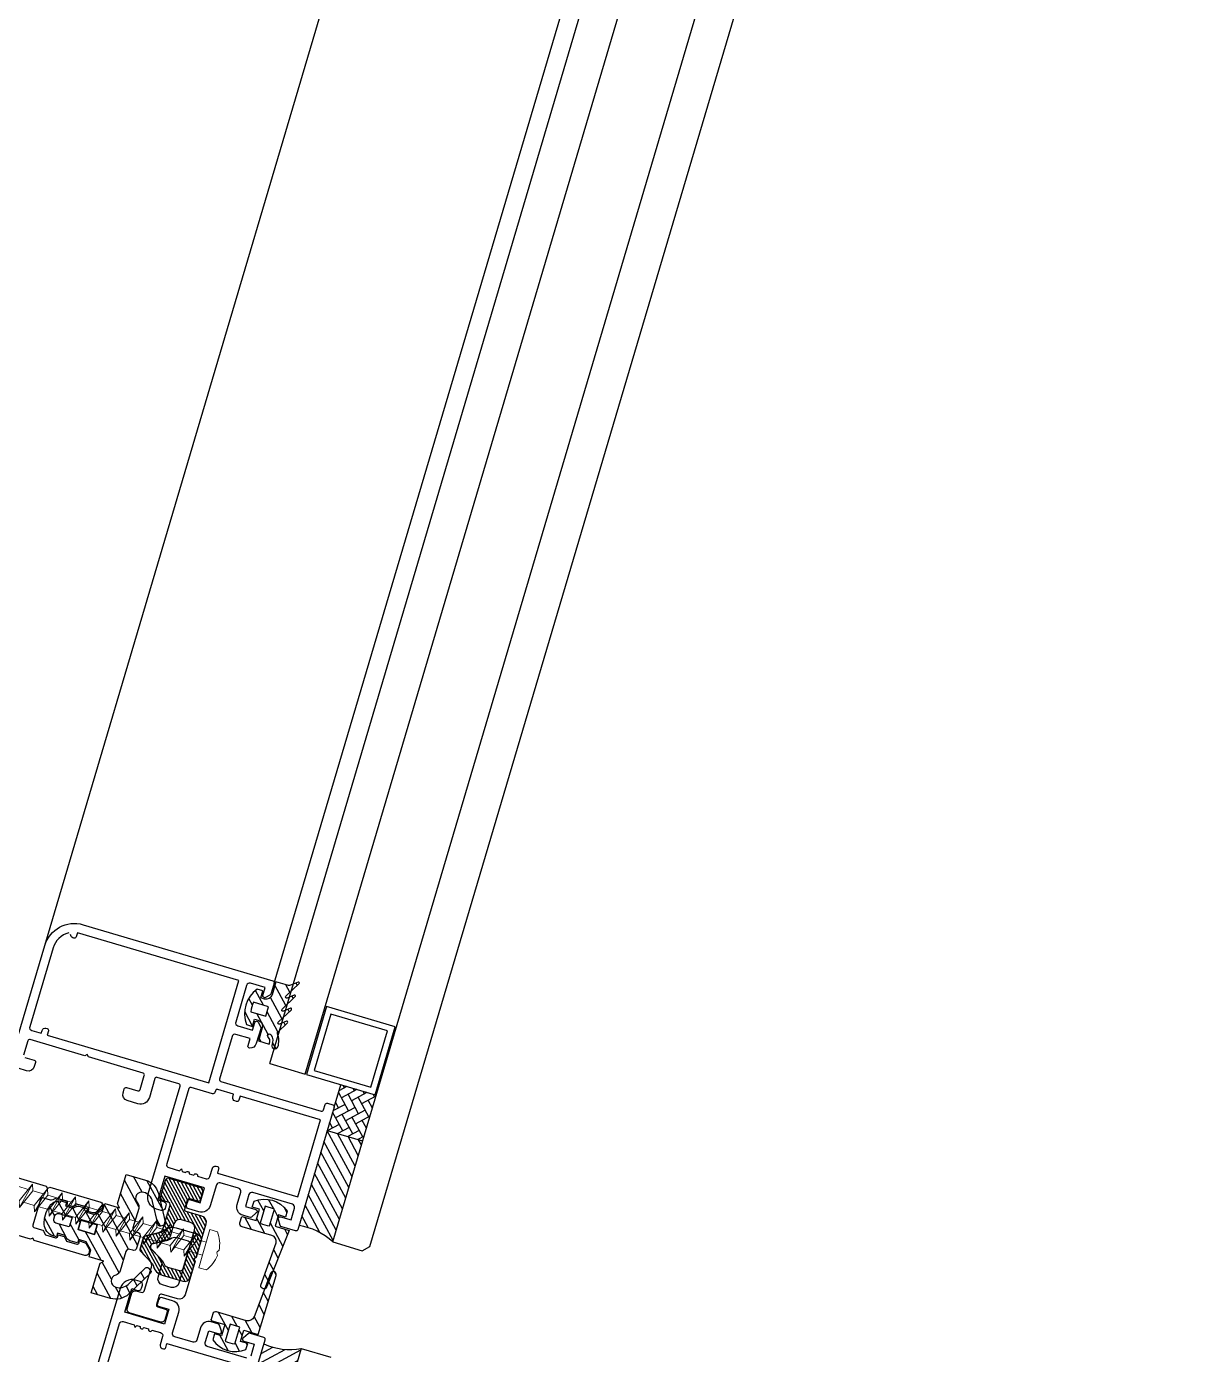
# Model space of a CAD drawing. Header units: millimetres. Extents: x 62878 to 70819, y -67946 to -61850.
# Drawn here: x 67836.47 to 67855.31, y -66081.67 to -66060.15 of the extents above; entities that cross this region are included whole.
import ezdxf

# ---------------------------------------------------------------- set-up
doc = ezdxf.new("R2010")
doc.units = ezdxf.units.MM
doc.layers.add('DOGRAMA', color=171, linetype='Continuous', lineweight=0)
pattern_1 = [(118.5057849383402, (67796.42856037867, -66182.14120469373), (-0.1395045678384407, -0.07576303882639554), [])]

# ---------------------------------------------------------------- blocks, each defined once
blk = doc.blocks.new('a2we')
at = {"lineweight": 5, "ltscale": 0.5}
for p, q in [((-197.5747968978259, -417.6063757508618), (-196.5747276986959, -417.2423803302317)), ((-196.0144480926461, -415.2868589025547), (-196.5925912144022, -417.2488821181558)), ((-196.5747276986959, -417.2423803302317), (-194.1582851917165, -418.2620245979042)), ((-196.0144480926461, -415.2868589025547), (-195.4639709594615, -417.7110762494052)), ((-194.1582851917165, -418.2620245979042), (-197.5747968978259, -417.6063757508618)), ((-195.1583543907882, -418.6260200186506), (-197.5747968978259, -417.6063757508618)), ((-197.1143788935161, -419.7428166739272), (-197.1143788935161, -418.4283854465556)), ((-196.8896500078097, -417.895480952812), (-197.0961171580722, -418.3448917148726)), ((-194.1582851917165, -418.2620245979042), (-195.1583543907882, -418.6260200186506)), ((-195.1583543907882, -418.6260200186506), (-194.9264251741961, -419.2953524503964)), ((-194.9154016761394, -420.634479622855), (-194.9154016761394, -419.3608343693425)), ((-198.1144480926461, -420.1068120946153), (-197.1143788935161, -419.7428166739268)), ((-194.9154016761721, -421.4039929561312), (-198.1144480926461, -420.1068120946153)), ((-193.9153324771005, -421.0399975355008), (-198.1144480926461, -420.1068120946153)), ((-197.1143788935161, -419.7428166739268), (-193.9153324771005, -421.0399975355008)), ((-197.1143788935161, -419.7428166739268), (-193.9153324771005, -421.0399975355008)), ((-197.1143788935161, -422.2969096404012), (-197.1143788935162, -420.512330007273)), ((-193.9153324771005, -421.0399975355008), (-194.9154016761721, -421.4039929561312)), ((-194.9154016761721, -423.1885725893157), (-194.9154016761721, -421.4039929561312)), ((-198.1144480926461, -422.6609050610894), (-197.1143788935161, -422.2969096404012)), ((-194.9154016761721, -423.9580859226053), (-198.1144480926461, -422.6609050610894)), ((-193.9153324771005, -423.594090501975), (-198.1144480926461, -422.6609050610894)), ((-197.1143788935161, -422.2969096404012), (-193.9153324771005, -423.594090501975)), ((-197.1143788935161, -422.2969096404012), (-193.9153324771005, -423.594090501975)), ((-197.1143788935161, -424.8510026068752), (-197.1143788935162, -423.0664229737469)), ((-193.9153324771005, -423.594090501975), (-194.9154016761721, -423.9580859226053)), ((-198.1144480926461, -425.2149980275636), (-197.1143788935161, -424.8510026068752)), ((-194.9154016761721, -426.5121788890793), (-198.1144480926461, -425.2149980275636)), ((-193.9153324771005, -426.1481834684492), (-198.1144480926461, -425.2149980275636)), ((-197.1143788935161, -424.8510026068752), (-193.9153324771005, -426.1481834684492)), ((-197.1143788935161, -424.8510026068752), (-193.9153324771005, -426.1481834684492)), ((-197.1143788935161, -427.3050955733496), (-197.1143788935162, -425.6205159402211)), ((-194.9154016761721, -425.7426655557898), (-194.9154016761721, -423.9580859226053)), ((-198.1144480926461, -427.669090994038), (-197.1143788935161, -427.3050955733496)), ((-194.9154016761721, -428.9662718555534), (-198.1144480926461, -427.669090994038)), ((-193.9153324771005, -428.6022764349236), (-198.1144480926461, -427.669090994038)), ((-197.1143788935161, -427.3050955733496), (-193.9153324771005, -428.6022764349236)), ((-197.1143788935161, -427.3050955733496), (-193.9153324771005, -428.6022764349236)), ((-197.1143788935161, -429.5591885398237), (-197.1143788935161, -428.0237477951896)), ((-193.9153324771005, -426.1481834684492), (-194.9154016761721, -426.5121788890793)), ((-194.9154016761721, -428.1967585222638), (-194.9154016761721, -426.5121788890793)), ((-198.1144480926461, -429.9231839605702), (-197.1143788935161, -429.5591885398237)), ((-194.9154016761721, -431.2203648220857), (-198.1144480926461, -429.9231839605702)), ((-193.9153324771005, -430.8563694013976), (-198.1144480926461, -429.9231839605702)), ((-197.1143788935161, -429.5591885398237), (-193.9153324771005, -430.8563694013976)), ((-197.1143788935161, -429.5591885398237), (-193.9153324771005, -430.8563694013976)), ((-197.1143788935161, -431.8132815063559), (-197.1143788935161, -430.2778407616635)), ((-193.9153324771005, -428.6022764349236), (-194.9154016761721, -428.9662718555534)), ((-194.9154016761721, -430.450851488738), (-194.9154016761721, -428.9662718555534)), ((-198.1144480926461, -432.177276926986), (-197.1143788935161, -431.8132815063559)), ((-194.9154016761721, -433.4744577885599), (-198.1144480926461, -432.177276926986)), ((-193.9153324771005, -433.1104623678716), (-198.1144480926461, -432.177276926986)), ((-197.1143788935161, -431.8132815063559), (-193.9153324771005, -433.1104623678716)), ((-197.1143788935161, -431.8132815063559), (-193.9153324771005, -433.1104623678716)), ((-193.9153324771005, -430.8563694013976), (-194.9154016761721, -431.2203648220857)), ((-194.9154016761721, -432.7049444552304), (-194.9154016761721, -431.2203648220857)), ((-198.1144480926461, -434.4313698935184), (-197.1143788935161, -434.0673744728301)), ((-194.9154016761721, -435.7285507550341), (-198.1144480926461, -434.4313698935184)), ((-193.9153324771005, -435.364555334404), (-198.1144480926461, -434.4313698935184)), ((-197.1143788935161, -434.0673744728301), (-197.1143788935161, -432.5319337281958)), ((-197.1143788935161, -434.0673744728301), (-193.9153324771005, -435.364555334404)), ((-197.1143788935161, -434.0673744728301), (-193.9153324771005, -435.364555334404)), ((-193.9153324771005, -433.1104623678716), (-194.9154016761721, -433.4744577885599)), ((-194.9154016761721, -434.9590374217446), (-194.9154016761721, -433.4744577885599)), ((-198.1144480926461, -436.7282294008277), (-197.1143788935161, -436.3642339800811)), ((-194.9154016761721, -438.0254102623434), (-198.1144480926461, -436.7282294008277)), ((-193.9153324771005, -437.6614148416551), (-198.1144480926461, -436.7282294008277)), ((-197.1143788935161, -436.3642339800811), (-197.1143788935161, -434.7860266946118)), ((-197.1143788935161, -436.3642339800811), (-193.9153324771005, -437.6614148416551)), ((-197.1143788935161, -436.3642339800811), (-193.9153324771005, -437.6614148416551)), ((-193.9153324771005, -435.364555334404), (-194.9154016761721, -435.7285507550341)), ((-194.9154016761721, -437.2558969289955), (-194.9154016761721, -435.7285507550341)), ((-198.1144480926461, -439.0250889080787), (-197.1143788935161, -438.6610934873901)), ((-197.1143788935161, -438.6610934873901), (-197.1143788935161, -437.1337473134849)), ((-197.1143788935161, -438.6610934873901), (-193.9153324771005, -439.9582743489061)), ((-197.1143788935161, -438.6610934873901), (-193.9153324771005, -439.9582743489061)), ((-193.9153324771005, -437.6614148416551), (-194.9154016761721, -438.0254102623434)), ((-194.9154016761721, -439.5527564362646), (-194.9154016761721, -438.0254102623434)), ((-194.9154016761721, -440.3222697695944), (-198.1144480926461, -439.0250889080787)), ((-193.9153324771005, -439.9582743489061), (-198.1144480926461, -439.0250889080787)), ((-198.1144480926461, -441.3219484153295), (-197.1143788935161, -440.9579529946993)), ((-197.1143788935161, -440.9579529946993), (-197.1143788935161, -439.430606820736)), ((-197.1143788935161, -440.9579529946993), (-193.9153324771005, -442.2551338562151)), ((-193.9153324771005, -439.9582743489061), (-194.9154016761721, -440.3222697695944)), ((-194.9154016761721, -441.849615943574), (-194.9154016761721, -440.3222697695944)), ((-194.9154016761721, -442.6191292769035), (-198.1144480926461, -441.3219484153295)), ((-193.9153324771005, -442.2551338562151), (-198.1144480926461, -441.3219484153295)), ((-197.1143788935161, -443.2537258831643), (-197.1143788935161, -441.7274663280053)), ((-193.9153324771005, -442.2551338562151), (-194.9154016761721, -442.6191292769035)), ((-194.9154016761721, -444.1453888320787), (-194.9154016761721, -442.6191292769035)), ((-198.1144480926461, -443.6177213039109), (-197.1143788935161, -443.2537258831643)), ((-194.9154016761721, -444.9149021654266), (-198.1144480926461, -443.6177213039109)), ((-193.9153324771005, -444.5509067447383), (-198.1144480926461, -443.6177213039109)), ((-197.1143788935161, -443.2537258831643), (-193.9153324771005, -444.5509067447383)), ((-197.1143788935161, -445.5538642814245), (-197.1143788935161, -444.0232392165685)), ((-193.9153324771005, -444.5509067447383), (-194.9154016761721, -444.9149021654266)), ((-194.9154016761721, -446.4455272302989), (-194.9154016761721, -444.9149021654266)), ((-198.1144480926461, -445.9178597020545), (-197.1143788935161, -445.5538642814245)), ((-193.9153324771005, -446.8510451429402), (-198.1144480926461, -445.9178597020545)), ((-194.9154016761721, -447.2150405636282), (-198.1144480926461, -445.9178597020545)), ((-197.1143788935161, -445.5538642814245), (-193.9153324771005, -446.8510451429402)), ((-197.1143788935161, -445.5538642814245), (-193.9153324771005, -446.8510451429402)), ((-197.1143788935161, -447.8540026795677), (-197.1143788935161, -446.3233776147298)), ((-193.9153324771005, -446.8510451429402), (-194.9154016761721, -447.2150405636282)), ((-194.9154016761721, -448.7456656284821), (-194.9154016761721, -447.2150405636282)), ((-197.1143788935161, -447.8540026795677), (-198.1144480926461, -448.2179981003141)), ((-194.9154016761721, -449.5151789618299), (-198.1144480926461, -448.2179981003141)), ((-198.1144480926461, -448.2179981003141), (-193.9153324771005, -449.1511835411412)), ((-193.9153324771005, -449.1511835411412), (-197.1143788935161, -447.8540026795677)), ((-197.1143788935161, -450.1541410778275), (-197.1143788935161, -448.6235160129718)), ((-193.9153324770423, -449.1511835411412), (-194.9154016761721, -449.5151789618299)), ((-194.9154016761723, -451.0458040266858), (-194.9154016761721, -449.5151789618299)), ((-198.1144480926461, -450.5181364984577), (-197.1143788935161, -450.1541410778275)), ((-194.9154016761721, -451.8153173600317), (-198.1144480926461, -450.5181364984577)), ((-193.9153324770423, -451.4513219393434), (-198.1144480926461, -450.5181364984577)), ((-197.1143788935161, -450.1541410778275), (-193.9153324770423, -451.4513219393434)), ((-197.1143788935161, -453.2868589025547), (-197.1143788935162, -450.9236544111328)), ((-193.9153324770423, -451.4513219393434), (-194.9154016761721, -451.8153173600317)), ((-192.7980524524961, -453.2868589025547), (-199.230843732796, -453.2868589025547)), ((-199.230843732796, -454.5827171301502), (-199.230843732796, -453.2868589025547)), ((-194.9154016761721, -453.2868589025547), (-194.9154016761721, -451.8153173600317)), ((-192.7980524524961, -454.5827171301502), (-192.7980524524961, -453.2868589025547))]:
    blk.add_line(p, q, dxfattribs=at)
blk.add_lwpolyline([(-196.4690204826777, -455.6637351848848), (-196.1125089353335, -455.3998333582319), (-195.9163872499585, -455.3998333582319), (-195.5598757026143, -455.6637351848848)], dxfattribs=at)
for centre, radius, start, end in [((-196.9143788935627, -418.4283854465556), 0.2, 155.3251238657465, 180), ((-195.115401676151, -419.3608343693425), 0.2, 0, 19.11162363728389), ((-195.6603624057317, -449.5292358589606), 6.187568978619671, 234.757305859688, 262.4904896380407), ((-196.3685337795604, -449.5292358589606), 6.187568978619673, 277.5095103619591, 305.2426941403116)]:
    blk.add_arc(centre, radius, start, end, dxfattribs=at)

msp = doc.modelspace()

# ---------------------------------------------------------------- hatches: boundary and pattern name
at = {"layer": 'DOGRAMA', "lineweight": -2}
h = msp.add_hatch(dxfattribs=at)
h.set_pattern_fill('ANSI31', color=256, scale=0.05, angle=73.50578493834035, style=0)
h.set_pattern_definition(pattern_1)
edge = h.paths.add_edge_path(flags=16)
edge.add_arc((67840.5074966417, -66076.14750676794), 0.3999999999506094, 151.9688259094835, 175.042743975249)
edge.add_line((67840.10899286532, -66076.11294175423), (67840.35054438209, -66076.18446604557))
edge.add_line((67840.35054438209, -66076.18446604557), (67840.39597134767, -66076.03105030063))
edge.add_line((67840.39597134767, -66076.03105030063), (67840.15441983088, -66075.95952600929))
edge = h.paths.add_edge_path()
edge.add_arc((67840.50749664173, -66076.14750676797), 0.499999999991897, 126.6358872934571, 200.3756825854292)
edge.add_line((67840.0387817189, -66076.32159387582), (67840.13466655949, -66076.3499857293))
edge.add_line((67840.13466655949, -66076.3499857293), (67840.16873678367, -66076.23492392058))
edge.add_line((67840.16873678367, -66076.23492392058), (67840.22626768803, -66076.25195903268))
edge.add_arc((67840.19787583456, -66076.3478438733), 0.1000000000163452, -16.494215049651075, 73.50578495034893, ccw=False)
edge.add_line((67840.29376067518, -66076.37623572677), (67840.2312985975, -66076.58718237608))
edge.add_line((67840.2312985975, -66076.58718237608), (67840.40389131056, -66076.63828771234))
edge.add_line((67840.40389131056, -66076.63828771234), (67840.41510024239, -66076.60043295793))
edge.add_arc((67840.35277509598, -66076.58197825315), 0.0650000000310321, 343.5057849302579, 411.9151204442625)
edge.add_arc((67840.41303268974, -66076.50508711408), 0.03268943069033971, 38.07550583661907, 231.9151204747445, ccw=False)
edge.add_arc((67840.26520601528, -66076.58281130245), 0.1992591642740635, -20.843900675497423, 29.42200648298791, ccw=False)
edge.add_arc((67840.49975224795, -66076.6666433179), 0.05002797729283183, 165.0203900278614, 342.5336263308783)
edge.add_arc((67840.23898361169, -66076.58477793651), 0.3233450412067578, 342.5651376880047, 381.8914478430506)
edge.add_arc((67840.55757070014, -66076.45676198289), 0.01999999997868484, 133.5057849134937, 201.8914478035593, ccw=False)
edge.add_line((67840.54380214395, -66076.44225588556), (67840.70339701592, -66076.29077537952))
edge.add_arc((67840.69307059878, -66076.2798958065), 0.01500000000690547, 313.5057848661739, 473.5057849085336)
edge.add_line((67840.6870879739, -66076.26614050935), (67840.57418117498, -66076.31524733837))
edge.add_arc((67840.5662043418, -66076.29690694218), 0.01999999999477411, 133.505784915031, 293.50578493956186, ccw=False)
edge.add_line((67840.55243578559, -66076.28240084484), (67840.76585909358, -66076.0798287302))
edge.add_arc((67840.75553267643, -66076.0689491572), 0.0149999999963509, 313.5057849044397, 473.5057849085336)
edge.add_line((67840.74955005155, -66076.05519386005), (67840.63664325263, -66076.10430068904))
edge.add_arc((67840.62866641946, -66076.08596029285), 0.0199999999889702, 133.5057849134937, 293.50578490133296, ccw=False)
edge.add_line((67840.61489786327, -66076.07145419552), (67840.82832117126, -66075.8688820809))
edge.add_arc((67840.81799475408, -66075.85800250788), 0.01500000002694136, 313.505784946805, 473.5057849883079)
edge.add_line((67840.81201212917, -66075.84424721073), (67840.69910533034, -66075.89335403973))
edge.add_arc((67840.69112849714, -66075.87501364354), 0.02000000000057802, 133.5057850026662, 293.50578497779065, ccw=False)
edge.add_line((67840.67735994092, -66075.86050754623), (67840.89078324893, -66075.65793543158))
edge.add_arc((67840.88045683176, -66075.64705585859), 0.01500000000583221, 313.5057850233364, 473.5057850104772)
edge.add_line((67840.87447420685, -66075.63330056144), (67840.76912905718, -66075.67911858395))
edge.add_arc((67840.72924489126, -66075.58741660295), 0.1000000000522003, 253.5057849390942, 293.5057849382264, ccw=False)
edge.add_line((67840.70085303776, -66075.6833014436), (67840.51521713231, -66075.62833397012))
edge.add_line((67840.51521713231, -66075.62833397012), (67840.45275505466, -66075.83928061943))
edge.add_arc((67840.35687021405, -66075.81088876592), 0.1000000000287398, 253.50578493435978, 343.50578492636527, ccw=False)
edge.add_line((67840.32847836055, -66075.90677360653), (67840.27094745621, -66075.88973849446))
edge.add_line((67840.27094745621, -66075.88973849446), (67840.3050176804, -66075.77467668575))
edge.add_line((67840.3050176804, -66075.77467668575), (67840.20913283981, -66075.74628483226))
h = msp.add_hatch(dxfattribs=at)
h.set_pattern_fill('AR-HBONE', color=256, scale=0.03, angle=73.50578493834035, style=0)
h.set_pattern_definition([(208.5057849383403, (67808.39197243436, -66063.16854927778), (-0.1627219703923171, 0.04818257311146708), [0.36, -0.12]), (118.5057849383402, (67808.2865201626, -66063.22581897643), (-0.1627219703923171, 0.04818257311146708), [0.3599999999999998, -0.1199999999999999])])
h.paths.add_polyline_path([(67841.49423904411, -66077.53474843093), (67841.56521867783, -66077.29503632944), (67842.14052772135, -66077.46538745034), (67841.9209230284, -66078.20703543702), (67841.34561398486, -66078.03668431615)])
h = msp.add_hatch(dxfattribs=at)
h.set_pattern_fill('ANSI31', color=256, scale=0.03999999999999999, angle=73.50578493834035, style=0)
h.set_pattern_definition([(118.5057849383402, (67790.66501412123, -66201.60582733425), (-0.1116036542707525, -0.06061043106111644), [])])
h.paths.add_polyline_path([(67841.2934725474, -66078.30963491536, -0.4142135623420975), (67841.25929645653, -66078.32819548684), (67840.88949256492, -66079.57709553555, -0.1532309010706403), (67841.43640975497, -66079.84333149705), (67841.84241325973, -66078.47217827658)])
h.paths.add_polyline_path([(67841.34561398486, -66078.03668431615), (67841.27491197595, -66078.27545882453, -0.4142135623575963), (67841.2934725474, -66078.30963491536), (67841.84241325973, -66078.47217827658), (67841.9209230284, -66078.20703543702)])
h = msp.add_hatch(dxfattribs=at)
h.set_pattern_fill('ANSI31', color=256, scale=0.05, angle=73.50578493834035, style=0)
h.set_pattern_definition(pattern_1)
edge = h.paths.add_edge_path(flags=16)
edge.add_arc((67836.96302101547, -66079.48865814661), 0.04999999998439798, 163.5057849089019, 253.505784924891, ccw=False)
edge.add_line((67836.9150785952, -66079.47446221985), (67836.93211370725, -66079.41693131549))
edge.add_arc((67836.98005612755, -66079.43112724223), 0.04999999999835106, 73.50578491363638, 163.5057849296254, ccw=False)
edge.add_line((67836.99425205431, -66079.38318482194), (67837.20999294563, -66079.44706649228))
edge.add_line((67837.20999294563, -66079.44706649228), (67837.16456598003, -66079.60048223723))
edge.add_line((67837.16456598003, -66079.60048223723), (67836.94882508872, -66079.53660056689))
h.paths.add_polyline_path([(67837.30839324094, -66079.64307001747), (67837.35382020652, -66079.48965427249), (67837.61750351814, -66079.5677318696), (67837.57207655255, -66079.72114761455)], flags=16)
edge = h.paths.add_edge_path()
edge.add_arc((67837.0102232067, -66079.37748476157), 0.2000000000460878, 73.50578494753529, 144.0720038264906, ccw=False)
edge.add_line((67837.06700691365, -66079.18571508033), (67837.12099433501, -66079.20170095413))
edge.add_line((67837.12099433501, -66079.20170095413), (67837.1039592229, -66079.2592318585))
edge.add_line((67837.1039592229, -66079.2592318585), (67837.22696439194, -66079.29565414082))
edge.add_line((67837.22696439194, -66079.29565414082), (67837.26513060744, -66079.27492658682))
edge.add_arc((67837.31285535631, -66079.36280347993), 0.09999999999269192, 73.5057849456145, 118.5057849453708, ccw=False)
edge.add_line((67837.34124720978, -66079.26691863935), (67837.46617976119, -66079.30391162666))
edge.add_line((67837.46617976119, -66079.30391162666), (67837.44914464903, -66079.36144253104))
edge.add_line((67837.44914464903, -66079.36144253104), (67837.57214981805, -66079.39786481338))
edge.add_line((67837.57214981805, -66079.39786481338), (67837.71098643253, -66079.32246453097))
edge.add_line((67837.71098643253, -66079.32246453097), (67837.74173034416, -66079.2186363301))
edge.add_line((67837.74173034416, -66079.2186363301), (67837.98144244566, -66079.28961596382))
edge.add_line((67837.98144244566, -66079.28961596382), (67837.94769595205, -66079.22747761676))
edge.add_line((67837.94769595205, -66079.22747761676), (67838.08965521955, -66078.74805341382))
edge.add_line((67838.08965521955, -66078.74805341382), (67838.40299955703, -66078.84083582305))
edge.add_arc((67838.3178239966, -66079.12849034482), 0.2999999999875332, 13.505784941191223, 73.50578494107378, ccw=False)
edge.add_line((67838.60952790017, -66079.05842728306), (67838.72426366385, -66079.53612365133))
edge.add_arc((67838.69509327352, -66079.54312995751), 0.02999999997787407, -76.49421502301652, 13.505784970492812, ccw=False)
edge.add_line((67838.7020995797, -66079.57230034783), (67838.64375879898, -66079.58631296018))
edge.add_arc((67838.63675249276, -66079.5571425698), 0.03000000002711958, 193.5057850050679, 283.50578500506793, ccw=False)
edge.add_line((67838.60758210238, -66079.56414887602), (67838.51711689527, -66079.18750170413))
edge.add_arc((67838.3226476262, -66079.23421041196), 0.1999999999888801, 13.50578493681319, 75.42538227865322)
edge.add_arc((67838.34007415129, -66079.13507869735), 0.09999999999387703, 70.79093735180288, 223.5057849497776)
edge.add_arc((67838.19501317794, -66079.27276425944), 0.1000000000055476, -16.49421507600192, 43.50578492651073, ccw=False)
edge.add_line((67838.29089801855, -66079.30115611295), (67838.1981148838, -66079.61450290034))
edge.add_arc((67838.2460573041, -66079.62869882704), 0.04999999999990947, 163.505784982327, 253.5057849870614)
edge.add_line((67838.2318613774, -66079.67664124737), (67838.2797895442, -66079.69083295357))
edge.add_arc((67838.26559361747, -66079.73877537386), 0.04999999999421951, -16.49421508636368, 73.5057849456145, ccw=False)
edge.add_line((67838.31353603776, -66079.75297130062), (67838.25675233081, -66079.94474098181))
edge.add_arc((67838.2088099105, -66079.93054505506), 0.05000000001230415, 253.50578493435978, 343.50578493435984, ccw=False)
edge.add_line((67838.19461398375, -66079.97848747537), (67838.14668581696, -66079.96429576914))
edge.add_arc((67838.13248989024, -66080.01223818943), 0.04999999999008795, 73.50578496160352, 163.5057849456145)
edge.add_line((67838.08454746995, -66079.9980422627), (67837.99176433525, -66080.31138905011))
edge.add_arc((67837.8958794947, -66080.2829971966), 0.09999999997292752, 283.5057849175191, 343.5057849168965, ccw=False)
edge.add_arc((67837.9425882025, -66080.47746646566), 0.100000000003214, 103.5057849398931, 256.2206325363982)
edge.add_arc((67837.98194538441, -66080.38482849911), 0.1999999999731735, 251.5861875936851, 313.5057849351206)
edge.add_line((67838.11963094649, -66080.52988947245), (67838.40058436204, -66080.26322071896))
edge.add_arc((67838.42123719637, -66080.28497986497), 0.03000000001273768, 43.50578494475519, 133.5057849447552, ccw=False)
edge.add_line((67838.44299634238, -66080.26432703064), (67838.48430201097, -66080.30784532268))
edge.add_arc((67838.462542865, -66080.32849815699), 0.02999999997105602, -46.494215037136826, 43.50578498199599, ccw=False)
edge.add_line((67838.48319569931, -66080.35025730297), (67838.12686639091, -66080.68846957317))
edge.add_arc((67837.92033804781, -66080.47087811319), 0.2999999999327428, 253.5057849352527, 313.505784937888, ccw=False)
edge.add_line((67837.83516248736, -66080.7585326349), (67837.52181814983, -66080.66575022566))
edge.add_line((67837.52181814983, -66080.66575022566), (67837.66377741724, -66080.18632602271))
edge.add_line((67837.66377741724, -66080.18632602271), (67837.72591576425, -66080.15257952915))
edge.add_line((67837.72591576425, -66080.15257952915), (67837.48620366279, -66080.08159989543))
edge.add_line((67837.48620366279, -66080.08159989543), (67837.51694757438, -66079.97777169455))
edge.add_line((67837.51694757438, -66079.97777169455), (67837.441547292, -66079.83893508009))
edge.add_line((67837.441547292, -66079.83893508009), (67837.31854212304, -66079.80251279773))
edge.add_line((67837.31854212304, -66079.80251279773), (67837.30150701095, -66079.86004370211))
edge.add_line((67837.30150701095, -66079.86004370211), (67837.17657445959, -66079.8230507148))
edge.add_arc((67837.2049663131, -66079.7271658742), 0.1000000000147868, 208.5057849187797, 253.5057849239981, ccw=False)
edge.add_line((67837.11708941995, -66079.77489062304), (67837.0963618659, -66079.73672440757))
edge.add_line((67837.0963618659, -66079.73672440757), (67836.9733566969, -66079.70030212522))
edge.add_line((67836.9733566969, -66079.70030212522), (67836.95632158485, -66079.75783302958))
edge.add_line((67836.95632158485, -66079.75783302958), (67836.90233416343, -66079.7418471558))
edge.add_arc((67836.95911787041, -66079.5500774746), 0.2000000000171789, 182.9395660523542, 253.50578493598988, ccw=False)
edge.add_arc((67837.2292619415, -66079.53620553087), 0.4704999999429882, 144.0720038232463, 182.9395660571861, ccw=False)
at = {"layer": 'DOGRAMA', "lineweight": -2, "ltscale": 5}
h = msp.add_hatch(dxfattribs=at)
h.set_pattern_fill('ANSI31', color=256, scale=0.015, angle=73.50578493834035, style=0)
h.set_pattern_definition([(118.5057849383402, (67796.42856037867, -66182.14120469373), (-0.0418513703515322, -0.02272891164791872), [])])
edge = h.paths.add_edge_path(flags=16)
edge.add_line((67838.48909049382, -66079.89509335572), (67838.48134601006, -66079.92124799151))
edge.add_arc((67838.51011146227, -66079.92976554751), 0.03000000001679811, 163.5057850498271, 223.5057850434942)
edge.add_line((67838.48835231629, -66079.95041838188), (67838.66759025323, -66080.1392575688))
edge.add_arc((67838.59505976652, -66080.20810034969), 0.09999999991592275, 15.646826750662512, 43.50578486029758, ccw=False)
edge.add_arc((67838.78764825885, -66080.15415896852), 0.1000000000242866, 195.6468268380115, 253.5057849503489)
edge.add_line((67838.75925640538, -66080.25004380914), (67838.95121042887, -66080.30688210056))
edge.add_arc((67838.96540635567, -66080.25893968022), 0.05000000005260499, 253.5057848958615, 343.5057849071162)
edge.add_line((67839.01334877599, -66080.273135607), (67839.1978958236, -66079.64988414313))
edge.add_arc((67839.10201098301, -66079.62149228966), 0.09999999998843902, 343.5057849456144, 433.5057849456145)
edge.add_line((67839.13040283648, -66079.52560744908), (67838.98639123325, -66079.48296508439))
edge.add_arc((67838.95799937975, -66079.57884992498), 0.09999999999670213, 73.50578492962542, 163.5057849352527)
edge.add_line((67838.86211453918, -66079.55045807149), (67838.80212375414, -66079.75305868244))
edge.add_arc((67838.70623891355, -66079.72466682894), 0.09999999999670213, 283.505784931786, 343.5057849296254, ccw=False)
edge.add_line((67838.72959326746, -66079.82190146348), (67838.5108496398, -66079.87444052142))
edge.add_arc((67838.51785594597, -66079.90361091176), 0.02999999997447556, 103.5057849434693, 163.5057849383191)
edge = h.paths.add_edge_path()
edge.add_line((67839.03749656954, -66079.3103723713), (67839.08150394243, -66079.1617508684))
edge.add_arc((67839.11026939462, -66079.17026842444), 0.03000000000128663, 73.50578496199108, 163.5057849541004, ccw=False)
edge.add_line((67839.11878695065, -66079.14150297224), (67839.25302572749, -66079.18125156713))
edge.add_arc((67839.26154328354, -66079.15248611497), 0.0299999999914651, 253.5057849195613, 343.5057849462098)
edge.add_line((67839.29030873571, -66079.161003671), (67839.3300573306, -66079.02676489417))
edge.add_arc((67839.2821149103, -66079.01256896743), 0.05000000000817259, 343.5057849503489, 433.5057849503489)
edge.add_line((67839.29631083703, -66078.96462654712), (67838.78332693988, -66078.81273013099))
edge.add_arc((67838.76913101313, -66078.86067255131), 0.05000000002625723, 73.50578493909426, 163.5057849503489)
edge.add_line((67838.72118859283, -66078.84647662457), (67838.64453058841, -66079.10536569417))
edge.add_arc((67838.69247300869, -66079.11956162092), 0.04999999998439798, 163.505784924891, 253.5057849408801)
edge.add_line((67838.67827708196, -66079.1675040412), (67838.75977919647, -66079.19163711664))
edge.add_arc((67838.74558326972, -66079.23957953694), 0.04999999999835106, -16.494215070374594, 73.5057849296254, ccw=False)
edge.add_line((67838.79352569001, -66079.25377546369), (67838.68288455959, -66079.62743219438))
edge.add_arc((67838.58699971899, -66079.59904034097), 0.09999999998586587, 283.505784978163, 343.50578497995974, ccw=False)
edge.add_line((67838.61035407297, -66079.69627497546), (67838.39161044534, -66079.74881403339))
edge.add_arc((67838.3986167515, -66079.77798442377), 0.03000000001352556, 103.5057848969737, 163.5057849086943)
edge.add_line((67838.3698512993, -66079.7694668677), (67838.31293068285, -66079.9616989191))
edge.add_arc((67838.34169613502, -66079.97021647521), 0.03000000000799134, 163.5057848129676, 223.5057848067256)
edge.add_line((67838.31993698896, -66079.99086930948), (67838.50574954877, -66080.18663530241))
edge.add_arc((67838.43321906209, -66080.25547808346), 0.100000000005011, 13.017113230224027, 43.50578493829789, ccw=False)
edge.add_arc((67838.72550991186, -66080.1879054621), 0.2000000000276653, 193.0171132202227, 253.5057849319926)
edge.add_line((67838.66872620487, -66080.3796751433), (67839.00450748927, -66080.47910121495))
edge.add_arc((67839.03289934275, -66080.38321637432), 0.1000000000344298, 253.5057849447215, 343.5057849447215)
edge.add_line((67839.12878418338, -66080.4116082278), (67839.20544218775, -66080.1527191582))
edge.add_line((67839.20544218775, -66080.1527191582), (67839.18519429164, -66080.11543615))
edge.add_line((67839.18519429164, -66080.11543615), (67839.22247729985, -66080.09518825385))
edge.add_line((67839.22247729985, -66080.09518825385), (67839.38431086473, -66079.54864466247))
edge.add_arc((67839.28842602413, -66079.52025280899), 0.1000000000065236, 343.5057849399872, 433.5057849399872)
edge.add_line((67839.31681787761, -66079.42436796839), (67839.05774446571, -66079.34765537955))
edge.add_arc((67839.06626202175, -66079.31888992734), 0.03000000002919279, 163.5057849698819, 253.5057849698818, ccw=False)
at = {"layer": 'DOGRAMA', "lineweight": -2}
h = msp.add_hatch(dxfattribs=at)
h.set_pattern_fill('ANSI31', color=256, scale=0.05, angle=73.50578493834035, style=0)
h.set_pattern_definition(pattern_1)
edge = h.paths.add_edge_path(flags=16)
edge.add_arc((67840.52446988622, -66078.92550515432), 0.6682513991985913, 246.6301057173571, 260.3814641477693)
edge.add_line((67840.41281328409, -66079.58436229796), (67840.49378517558, -66079.31090438824))
edge.add_line((67840.49378517558, -66079.31090438824), (67840.34036943063, -66079.26547742267))
edge.add_line((67840.34036943063, -66079.26547742267), (67840.25939753915, -66079.53893533237))
edge = h.paths.add_edge_path()
edge.add_line((67839.93246228434, -66079.53358643153), (67839.96369332318, -66079.42811310689))
edge.add_line((67839.96369332318, -66079.42811310689), (67840.19381694058, -66079.49625355522))
edge.add_line((67840.19381694058, -66079.49625355522), (67840.24776146223, -66079.31407235812))
edge.add_line((67840.24776146223, -66079.31407235812), (67840.13269965354, -66079.28000213394))
edge.add_line((67840.13269965354, -66079.28000213394), (67840.16109150698, -66079.18411729332))
edge.add_arc((67840.33246892173, -66079.5915406379), 0.4420000000003616, 34.19813682309302, 112.81343305539531, ccw=False)
edge.add_line((67840.6980466143, -66079.34311167283), (67840.66965476086, -66079.43899651342))
edge.add_line((67840.66965476086, -66079.43899651342), (67840.55459295213, -66079.40492628927))
edge.add_line((67840.55459295213, -66079.40492628927), (67840.50064843055, -66079.5871074864))
edge.add_line((67840.50064843055, -66079.5871074864), (67840.73077204784, -66079.65524793474))
edge.add_line((67840.73077204784, -66079.65524793474), (67840.36764991621, -66080.56668043384))
edge.add_arc((67840.31970749592, -66080.55248450709), 0.04999999999835106, 170.2156217466597, 343.5057849296254, ccw=False)
edge.add_line((67840.27043478243, -66080.54398746607), (67840.5205128307, -66079.85764539066))
edge.add_arc((67840.42304430935, -66079.83528723009), 0.09999999998493384, 347.0805145085741, 433.50578493762)
edge.add_line((67840.45143616284, -66079.7394023895), (67839.96620877791, -66079.59572477858))
edge.add_arc((67839.98040470465, -66079.54778235828), 0.05000000000817259, 163.5057849343598, 253.5057849503489, ccw=False)
h = msp.add_hatch(dxfattribs=at)
h.set_pattern_fill('ANSI31', color=256, scale=0.05, angle=73.50578493834035, style=0)
h.set_pattern_definition(pattern_1)
edge = h.paths.add_edge_path(flags=16)
edge.add_arc((67839.95865196134, -66080.83638291925), 0.6682513991946327, 246.630105721288, 260.3814641514597)
edge.add_line((67839.84699535924, -66081.4952400629), (67839.92796725073, -66081.22178215321))
edge.add_line((67839.92796725073, -66081.22178215321), (67839.77455150578, -66081.17635518762))
edge.add_line((67839.77455150578, -66081.17635518762), (67839.69357961431, -66081.44981309732))
edge = h.paths.add_edge_path()
edge.add_line((67839.49043349866, -66081.00879338401), (67839.45920245984, -66081.11426670865))
edge.add_line((67839.45920245984, -66081.11426670865), (67839.68932607726, -66081.18240715702))
edge.add_line((67839.68932607726, -66081.18240715702), (67839.63538155558, -66081.36458835415))
edge.add_line((67839.63538155558, -66081.36458835415), (67839.52031974692, -66081.33051812997))
edge.add_line((67839.52031974692, -66081.33051812997), (67839.4919278934, -66081.42640297055))
edge.add_arc((67839.85750558598, -66081.17797400545), 0.4420000000231903, 214.1981368251531, 292.8134330564026)
edge.add_line((67840.02888300075, -66081.58539735005), (67840.05727485422, -66081.48951250945))
edge.add_line((67840.05727485422, -66081.48951250945), (67839.94221304546, -66081.4554422853))
edge.add_line((67839.94221304546, -66081.4554422853), (67839.99615756713, -66081.27326108818))
edge.add_line((67839.99615756713, -66081.27326108818), (67840.22628118456, -66081.34140153653))
edge.add_line((67840.22628118456, -66081.34140153653), (67840.51867956325, -66080.38564063089))
edge.add_arc((67840.47073714294, -66080.37144470416), 0.05000000000817259, 343.5057849503489, 516.7959481388224)
edge.add_line((67840.42478176902, -66080.35174435873), (67840.16011912253, -66081.05715472455))
edge.add_arc((67840.06619108416, -66081.02283966079), 0.09999999997081638, 253.5057849432472, 339.9310553685166, ccw=False)
edge.add_line((67840.03779923069, -66081.11872450136), (67839.5525718457, -66080.97504689042))
edge.add_arc((67839.53837591897, -66081.02298931075), 0.05000000002212567, 73.50578495508331, 163.5057849503489)
h = msp.add_hatch(dxfattribs=at)
h.set_pattern_fill('ANSI31', color=256, scale=0.03999999999999999, angle=73.50578493834035, style=0)
h.set_pattern_definition([(208.5057849383403, (67864.63528401521, -65951.79376271575), (-0.06061043106111653, 0.1116036542707525), [])])
h.paths.add_polyline_path([(67839.970412175, -66082.77786848707, 0.4142135623420975), (67839.95185160352, -66082.74369239616), (67840.32165549518, -66081.49479234744, 0.1532309010706403), (67840.9253563922, -66081.56925862774), (67840.51935288734, -66082.94041184823)])
h.paths.add_polyline_path([(67839.86553407519, -66083.03520356688), (67839.93623608412, -66082.7964290585, 0.4142135623575963), (67839.970412175, -66082.77786848707), (67840.51935288734, -66082.94041184823), (67840.4408431187, -66083.20555468781)])

# ---------------------------------------------------------------- linework, layer by layer
for p, q in [((67836.76798785856, -66075.04022448206), (67849.13216821005, -66033.28396990384)), ((67840.41460059071, -66076.95433408763), (67853.00591577003, -66034.43100078465)), ((67840.48752260813, -66075.6514210516), (67852.71826124823, -66034.3458252242)), ((67840.98990963424, -66077.12468520853), (67853.5812248136, -66034.60135190557)), ((67841.43640975494, -66079.84333149705), (67854.73184290071, -66034.9420541474)), ((67842.04011065197, -66079.91779777738), (67855.30715194432, -66035.11240526829)), ((67840.41460059071, -66076.95433408763), (67840.98990963424, -66077.12468520853)), ((67841.45732963458, -66077.65939872368), (67841.56521867783, -66077.29503632947)), ((67841.34561398486, -66078.03668431612), (67841.9209230284, -66078.20703543702)), ((67841.34561398486, -66078.03668431612), (67841.9209230284, -66078.20703543702)), ((67841.43640975497, -66079.84333149705), (67841.91583395793, -66079.98529076448)), ((67841.9158339579, -66079.98529076447), (67842.04011065197, -66079.91779777738)), ((67840.9253563922, -66081.56925862774), (67828.42739386775, -66123.77732176216)), ((67840.9253563922, -66081.56925862774), (67841.40478059521, -66081.7112178952))]:
    msp.add_line(p, q, dxfattribs=at)
at = {"layer": 'DOGRAMA', "lineweight": -2, "ltscale": 0.5}
for points in [[(67836.12065359912, -66077.2263988476), (67836.76798785856, -66075.04022448206, -0.4142135623730951), (67837.38937132899, -66074.7027595465), (67840.467274712, -66075.61413804338, -0.4142135623730951), (67840.48752260813, -66075.6514210516), (67840.43945803941, -66075.81374449826, -0.1991096956269791), (67840.41537439002, -66075.84348038286), (67840.34444968074, -66075.88199863062, -0.6680969080520953), (67840.3038348504, -66075.84911407562), (67840.34122976058, -66075.72282415206), (67840.10151765915, -66075.65184451839, 0.4142135623730951), (67840.03937931205, -66075.6855910119), (67839.8633498205, -66076.28007702359, 0.4142135623730951), (67839.89709631406, -66076.34221537065), (67840.13680841553, -66076.41319500434), (67840.17420616493, -66076.28689549232, -0.6680969080520438), (67840.22617773665, -66076.28142611105), (67840.26469598441, -66076.3523508204, -0.1989616347782854), (67840.26870375415, -66076.39041510654), (67840.19772128129, -66076.63013679649, -0.3728392455561729), (67840.08743419923, -66076.70070035297, -0.4568501953068724), (67840.06298959642, -66076.6624955899), (67840.09705982063, -66076.54743378118), (67839.86693620324, -66076.4792933328, 0.4142135623730951), (67839.8047978562, -66076.5130398264), (67839.60037651108, -66077.20341067865, 0.4142135623730951), (67839.62062440722, -66077.24069368688), (67841.2506666973, -66077.72335519611, 0.4142135623730951), (67841.28794970555, -66077.70310729997), (67841.31350237365, -66077.61681094345, -0.4142135623730951), (67841.35078538186, -66077.59656304731), (67841.43708173843, -66077.62211571544, -0.4142135623730951), (67841.45732963458, -66077.65939872368), (67840.8696182674, -66079.64421492396, -0.4142135623730951), (67840.83233525921, -66079.6644628201), (67840.61248090817, -66079.59936313925, -0.1989616347783402), (67840.58273543513, -66079.57527665069), (67840.55471228794, -66079.47922779634, -0.6680475602943508), (67840.5895985193, -66079.43614992079), (67840.75986123073, -66079.48656533504), (67840.81664493767, -66079.29479565383, 0.4142135623730951), (67840.78289844416, -66079.23265730681), (67840.14047001218, -66079.04243188845, 0.4142135623730951), (67840.07833166514, -66079.076178382), (67840.02154795811, -66079.26794806319), (67840.19181066955, -66079.31836347743, -0.6680475602943992), (67840.19761796456, -66079.37349085559), (67840.12180741789, -66079.4387941718, -0.1991096956271691), (67840.08375272021, -66079.44280478076), (67839.97896017792, -66079.41177532406, -0.4142135623730951), (67839.88446999594, -66079.23778795236), (67839.94409288827, -66079.03642978713, 0.4142135623730951), (67839.91034639472, -66078.97429144008), (67839.61310338887, -66078.88627669428, 0.4142135623730951), (67839.55096504182, -66078.92002318786), (67839.45159355461, -66079.25562012992, -0.4142135623730951), (67839.26517851354, -66079.35685961058), (67839.10217428452, -66079.30859345967, -0.4142135623730951), (67839.06842779095, -66079.24645511263), (67839.09114127376, -66079.16974724013, -0.4142135623730951), (67839.11599661259, -66079.1562486427), (67839.28858932566, -66079.20735397897), (67839.35956895936, -66078.9676418775), (67838.71714052735, -66078.77741645915), (67838.60357311342, -66079.16095582153), (67838.69945795402, -66079.18934767503, -0.4142135623730951), (67838.7332044476, -66079.25148602204), (67838.71900852086, -66079.29942844233, -0.4142135623730951), (67838.65687017379, -66079.3331749359), (67838.58016230131, -66079.31046145313, -0.4142135623730951), (67838.4451763271, -66079.06190806498), (67838.96190806056, -66077.31680396614, 0.4142135623730951), (67838.94166016439, -66077.27952095795), (67838.59168049617, -66077.1758906927, 0.4142135623730951), (67838.55439748804, -66077.19613858884), (67838.46354355686, -66077.50297007874, -0.4142135623730951), (67838.27712851574, -66077.60420955942), (67838.10453580267, -66077.55310422313, -0.4142135623730951), (67838.03704281556, -66077.42882752906), (67838.04272118623, -66077.40965056093), (67838.05691711299, -66077.36170814064, -0.4142135623730951), (67838.09420012121, -66077.34146024451), (67838.27638131834, -66077.39540476614, 0.4142135623730951), (67838.31366432658, -66077.37515687001), (67838.38180477495, -66077.14503325257, 0.4142135623730951), (67838.36155687884, -66077.10775024434), (67837.47462210333, -66076.8451255996), (67837.45437420718, -66076.80784259141), (67837.41709119893, -66076.82809048751), (67836.53015642345, -66076.56546584277, 0.4142135623730951), (67836.49287341523, -66076.58571373891), (67836.42473296687, -66076.81583735632, 0.4142135623730951)], [(67837.15575666695, -66074.83404686743, 0.2621398995659221), (67836.90222663541, -66075.07997307692), (67836.52461498405, -66076.35524145683, 0.4142135623730951), (67836.55836147763, -66076.41737980387), (67836.71177722255, -66076.46280676946), (67836.72597314928, -66076.41486434915, -0.4142135623730951), (67836.78811149634, -66076.3811178556), (67836.80728846448, -66076.38679622627, -0.4142135623730951), (67836.82753636062, -66076.42407923452), (67836.80766206316, -66076.49119862293), (67839.42531821133, -66077.26629622308), (67839.91649727662, -66075.60748848079), (67837.2988411284, -66074.83239088065), (67837.27896683097, -66074.89951026907, -0.4142135623730951), (67837.2416838228, -66074.9197581652), (67837.22250685465, -66074.9140797945, -0.3618128521052944), (67837.18698193968, -66074.86086121084)], [(67836.44498086305, -66076.85312036457), (67836.598396608, -66076.89854733019, -0.4142135623730951), (67836.6186445041, -66076.93583033835), (67836.6044485773, -66076.98377275864), (67836.59877020662, -66077.00294972678, -0.4142135623730951), (67836.47449351256, -66077.07044271387), (67836.33546049366, -66077.02927452633)], [(67835.06654329161, -66078.42650361785), (67836.7924704223, -66078.93755698059), (67836.8127183184, -66078.9748399888), (67836.85000132665, -66078.95459209268), (67837.67461095576, -66079.19876203264, -0.4142135623730951), (67837.70835744933, -66079.26090037968), (67837.70004166794, -66079.28898439927, -0.1989123673795887), (67837.6759616221, -66079.3187269191), (67837.58808472895, -66079.36645166797, -0.1989123673797732), (67837.55002642778, -66079.3704556417), (67837.47399998791, -66079.34794393362), (67837.48251754395, -66079.31917848143, 0.4142135623730951), (67837.4622696478, -66079.28189547322), (67837.29926541878, -66079.23362932228), (67837.24289930283, -66079.26424099543, -0.1989123673797732), (67837.20484100164, -66079.26824496918), (67837.12881456176, -66079.24573326106), (67837.13733211783, -66079.21696780888, 0.4142135623729841), (67837.11708422168, -66079.17968480066), (67836.9540799927, -66079.13141864973), (67836.8977138767, -66079.16203032287, -0.1989123673797501), (67836.85965557554, -66079.1660342966), (67836.73568671531, -66079.12932666179, 0.4142135623729288), (67836.6984037071, -66079.14957455792), (67836.57347955173, -66079.57146785654, 0.4142135623725959), (67836.59372744791, -66079.60875086473), (67836.7176963081, -66079.6454584996, -0.1989123673796753), (67836.74743882791, -66079.66953854547), (67836.77805050107, -66079.72590466142), (67836.94105473004, -66079.77417081235, 0.4142135623736503), (67836.97833773831, -66079.7539229162), (67836.98685529435, -66079.72515746404), (67837.06288173425, -66079.74766917212, -0.1989123673797502), (67837.09262425406, -66079.77174921798), (67837.12323592723, -66079.82811533395), (67837.28624015619, -66079.87638148486, 0.4142135623732063), (67837.32352316444, -66079.85613358875), (67837.33204072044, -66079.82736813658), (67837.4080671604, -66079.84987984467, -0.1989123673796753), (67837.43780968024, -66079.87395989054), (67837.48553442904, -66079.96183678364, -0.1989123673797207), (67837.48953840276, -66079.99989508484), (67837.4812226214, -66080.02797910444, -0.4142135623730951), (67837.41908427438, -66080.06172559797), (67836.59447464527, -66079.817555658), (67836.57422674917, -66079.78027264979), (67836.53694374094, -66079.8005205459), (67834.81101661024, -66079.2894671832, 0.4142135623730951)], [(67840.04471025357, -66081.72566316224), (67839.40228182156, -66081.53543774388, -0.4142135623730951), (67839.36853532797, -66081.47329939685), (67839.42531903496, -66081.28152971568), (67839.5955817464, -66081.33194512992, 0.6680475602943992), (67839.63046797772, -66081.28886725436), (67839.60243524206, -66081.1928155608, 0.1991096956271691), (67839.57269935746, -66081.16873191144), (67839.46790681517, -66081.1377024548, 0.4142135623730951), (67839.29391944343, -66081.23219263674), (67839.23429655116, -66081.433550802, -0.4142135623730951), (67839.17215820405, -66081.46729729554), (67838.87491519828, -66081.37928254974, -0.4142135623730951), (67838.8411687047, -66081.3171442027), (67838.94054019189, -66080.98154726061, 0.4142135623730951), (67838.83930071126, -66080.7951322195), (67838.67629648221, -66080.74686606856, 0.4142135623730951), (67838.6141581352, -66080.78061256213), (67838.59144465241, -66080.85732043457, 0.4142135623730951), (67838.60494324981, -66080.88217577344), (67838.7775359629, -66080.9332811097), (67838.70655632921, -66081.17299321118), (67838.06412789723, -66080.98276779284), (67838.17769531113, -66080.59922843045), (67838.27358015176, -66080.62762028394, 0.4142135623730951), (67838.3357184988, -66080.59387379039), (67838.34991442553, -66080.54593137008, 0.4142135623730951), (67838.31616793197, -66080.48379302306), (67838.23946005944, -66080.46107954024, 0.4142135623730951), (67837.99090667133, -66080.59606551447), (67837.4741749379, -66082.34116961327, -0.4142135623730951)], [(67839.75381842545, -66083.41248915932), (67840.34152979255, -66081.42767295902, 0.4142135623730951), (67840.32128189644, -66081.39038995079), (67840.10142754548, -66081.32529026995, 0.1989616347783402), (67840.06336325928, -66081.32929803971), (67839.98756230104, -66081.3946041951, 0.6680475602943508), (67839.9933695961, -66081.44973157327), (67840.16363230749, -66081.50014698751), (67840.1068486006, -66081.69191666869, -0.4142135623730951)]]:
    msp.add_lwpolyline(points, format="xyb", dxfattribs=at)
at = {"layer": 'DOGRAMA', "lineweight": -2}
for points in [[(67840.20913283981, -66075.74628483226, 0.3333333333332296), (67840.0387817189, -66076.32159387582), (67840.13466655949, -66076.3499857293), (67840.16873678367, -66076.23492392058), (67840.22626768803, -66076.25195903268, -0.4142135623730951), (67840.29376067518, -66076.37623572677), (67840.2312985975, -66076.58718237608), (67840.40389131056, -66076.63828771234), (67840.41510024239, -66076.60043295793, 0.3076847592325949), (67840.39286892771, -66076.5308168941, -1.128701775595035), (67840.43876576825, -66076.48492756175, -0.2229122392588673), (67840.4514243278, -66076.65371232238, 0.9785310008372164), (67840.54747359868, -66076.6816590162, 0.1732976222504512), (67840.53901286182, -66076.4642189686, -0.3075716929246892), (67840.54380214395, -66076.44225588556), (67840.70339701592, -66076.29077537952, 0.8390996311771624), (67840.6870879739, -66076.26614050935), (67840.57418117498, -66076.31524733837, -0.8390996311772869), (67840.55243578559, -66076.28240084484), (67840.76585909358, -66076.0798287302, 0.8390996311771624), (67840.74955005155, -66076.05519386005), (67840.63664325263, -66076.10430068904, -0.839099631177325), (67840.61489786327, -66076.07145419552), (67840.82832117126, -66075.8688820809, 0.8390996311769768), (67840.81201212917, -66075.84424721073), (67840.69910533034, -66075.89335403973, -0.8390996311770358), (67840.67735994092, -66075.86050754623), (67840.89078324893, -66075.65793543158, 0.8390996311781366), (67840.87447420685, -66075.63330056144), (67840.76912905718, -66075.67911858395, -0.1763269807084491), (67840.70085303776, -66075.6833014436), (67840.51521713231, -66075.62833397012), (67840.45275505466, -66075.83928061943, -0.4142135623728453), (67840.32847836055, -66075.90677360653), (67840.27094745621, -66075.88973849446), (67840.3050176804, -66075.77467668575)], [(67840.15441983088, -66075.95952600929, 0.1010205144335734), (67840.10899286532, -66076.11294175423), (67840.35054438209, -66076.18446604557), (67840.39597134767, -66076.03105030063)], [(67840.15441983088, -66075.95952600929, 0.1010205144335734), (67840.10899286532, -66076.11294175423), (67840.35054438209, -66076.18446604557), (67840.39597134767, -66076.03105030063)], [(67836.8482722012, -66079.26013114282, -0.3180171180317411), (67837.06700691365, -66079.18571508033), (67837.12099433501, -66079.20170095413), (67837.1039592229, -66079.2592318585), (67837.22696439194, -66079.29565414082), (67837.26513060744, -66079.27492658682, -0.198912367379756), (67837.34124720978, -66079.26691863935), (67837.46617976119, -66079.30391162666), (67837.44914464903, -66079.36144253104), (67837.57214981805, -66079.39786481338), (67837.71098643253, -66079.32246453097), (67837.74173034416, -66079.2186363301), (67837.98144244566, -66079.28961596382), (67837.94769595205, -66079.22747761676), (67838.08965521955, -66078.74805341382), (67838.40299955703, -66078.84083582305, -0.2679491924317952), (67838.60952790017, -66079.05842728306), (67838.72426366385, -66079.53612365133, -0.4142135623735607), (67838.7020995797, -66079.57230034783), (67838.64375879898, -66079.58631296018, -0.4142135623726812), (67838.60758210238, -66079.56414887602), (67838.51711689527, -66079.18750170413, 0.2769467766270159), (67838.37297575304, -66079.0406462633, 0.7863209524829787), (67838.26754366464, -66079.2039214784, -0.2679491924310053), (67838.29089801855, -66079.30115611295), (67838.1981148838, -66079.61450290034, 0.4142135623730951), (67838.2318613774, -66079.67664124737), (67838.2797895442, -66079.69083295357, -0.4142135623730951), (67838.31353603776, -66079.75297130062), (67838.25675233081, -66079.94474098181, -0.4142135623730951), (67838.19461398375, -66079.97848747537), (67838.14668581696, -66079.96429576914, 0.4142135623730133), (67838.08454746995, -66079.9980422627), (67837.99176433525, -66080.31138905011, -0.2679491924310054), (67837.91923384857, -66080.38023183112, 0.7863209524829787), (67837.91876982938, -66080.57458847707, 0.2769467766270156), (67838.11963094649, -66080.52988947245), (67838.40058436204, -66080.26322071896, -0.4142135623726812), (67838.44299634238, -66080.26432703064), (67838.48430201097, -66080.30784532268, -0.4142135623735606), (67838.48319569931, -66080.35025730297), (67838.12686639091, -66080.68846957317, -0.2679491924317952), (67837.83516248736, -66080.7585326349), (67837.52181814983, -66080.66575022566), (67837.66377741724, -66080.18632602271), (67837.72591576425, -66080.15257952915), (67837.48620366279, -66080.08159989543), (67837.51694757438, -66079.97777169455), (67837.441547292, -66079.83893508009), (67837.31854212304, -66079.80251279773), (67837.30150701095, -66079.86004370211), (67837.17657445959, -66079.8230507148, -0.1989123673796753), (67837.11708941995, -66079.77489062304), (67837.0963618659, -66079.73672440757), (67836.9733566969, -66079.70030212522), (67836.95632158485, -66079.75783302958), (67836.90233416343, -66079.7418471558, -0.3180171180316094), (67836.75938103406, -66079.5603339949, -0.1712365548905719)], [(67839.93246228434, -66079.53358643153), (67839.96369332318, -66079.42811310689), (67840.19381694058, -66079.49625355522), (67840.24776146223, -66079.31407235812), (67840.13269965354, -66079.28000213394), (67840.16109150698, -66079.18411729332, -0.3571428571427583), (67840.6980466143, -66079.34311167283), (67840.66965476086, -66079.43899651342), (67840.55459295213, -66079.40492628927), (67840.50064843055, -66079.5871074864), (67840.73077204784, -66079.65524793474), (67840.36764991621, -66080.56668043384, -0.9430953754055073), (67840.27043478243, -66080.54398746607), (67840.5205128307, -66079.85764539066, 0.3960555621610378), (67840.45143616284, -66079.7394023895), (67839.96620877791, -66079.59572477858, -0.4142135623731011)], [(67840.25939753915, -66079.53893533237, 0.0600737299861167), (67840.41281328409, -66079.58436229796), (67840.49378517558, -66079.31090438824), (67840.34036943063, -66079.26547742267)], [(67836.94882508872, -66079.53660056689, -0.4142135623730951), (67836.9150785952, -66079.47446221985), (67836.93211370725, -66079.41693131549, -0.4142135623730951), (67836.99425205431, -66079.38318482194), (67837.20999294563, -66079.44706649228), (67837.16456598003, -66079.60048223723)], [(67839.49043349866, -66081.00879338401), (67839.45920245984, -66081.11426670865), (67839.68932607726, -66081.18240715702), (67839.63538155558, -66081.36458835415), (67839.52031974692, -66081.33051812997), (67839.4919278934, -66081.42640297055, 0.3571428571427583), (67840.02888300075, -66081.58539735005), (67840.05727485422, -66081.48951250945), (67839.94221304546, -66081.4554422853), (67839.99615756713, -66081.27326108818), (67840.22628118456, -66081.34140153653), (67840.51867956325, -66080.38564063089, 0.9430953754055073), (67840.42478176902, -66080.35174435873), (67840.16011912253, -66081.05715472455, -0.3960555621610378), (67840.03779923069, -66081.11872450136), (67839.5525718457, -66080.97504689042, 0.4142135623731011)], [(67839.69357961431, -66081.44981309732, 0.0600737299861167), (67839.84699535924, -66081.4952400629), (67839.92796725073, -66081.22178215321), (67839.77455150578, -66081.17635518762)]]:
    msp.add_lwpolyline(points, format="xyb", close=True, dxfattribs=at)
for points in [[(67842.12135075325, -66077.45970907965), (67842.44785706833, -66076.35703341282), (67841.3355929174, -66076.02768791241), (67841.00908660237, -66077.13036357924)], [(67842.05385776615, -66077.33543238559), (67842.32358037426, -66076.42452639992), (67841.40308590455, -66076.15196460646), (67841.13336329642, -66077.06287059211)], [(67837.30839324094, -66079.64307001747), (67837.35382020652, -66079.48965427249), (67837.61750351814, -66079.5677318696), (67837.57207655255, -66079.72114761455)], [(67837.35382020652, -66079.48965427249), (67837.30839324094, -66079.64307001747), (67837.57207655255, -66079.72114761455), (67837.61750351814, -66079.5677318696)]]:
    msp.add_lwpolyline(points, close=True, dxfattribs=at)
at = {"layer": 'DOGRAMA', "linetype": 'ByBlock', "lineweight": -2}
msp.add_lwpolyline([(67839.0521770714, -66078.72018435142, -0.9999999999999998), (67839.10970797576, -66078.7372194635), (67839.18641584826, -66078.75993294627, -0.9999999999999998), (67839.2439467526, -66078.77696805836), (67839.38297977144, -66078.81813624593, 0.4142135623730951), (67839.44511811854, -66078.78438975237), (67839.4848667134, -66078.65015097555, -0.4142135623730951), (67839.54700506039, -66078.61640448197), (67839.56618202853, -66078.62208285267, -0.4142135623730951), (67839.58642992463, -66078.6593658609), (67839.56655562724, -66078.72648524931), (67840.87058945934, -66079.11261445672), (67841.23968355457, -66077.86611152899), (67839.93564972258, -66077.4799823216), (67839.91577542512, -66077.54710171, -0.4142135623730951), (67839.87849241687, -66077.56734960615), (67839.84972696472, -66077.5588320501, -0.4142135623730951), (67839.81598047115, -66077.49669370307), (67839.8301763979, -66077.44875128278), (67839.57128732829, -66077.37209327835, 0.4142135623730951), (67839.53400432013, -66077.3923411745), (67839.525486764, -66077.42110662667, -0.4142135623730951), (67839.48820375575, -66077.44135452279), (67839.14301832963, -66077.33914385026, 0.4142135623730951), (67839.10573532144, -66077.35939174636), (67838.74515878211, -66078.5771292219, 0.4142135623730951), (67838.77890527574, -66078.63926756899), (67838.95443206489, -66078.69124169597), (67838.98625810328, -66078.66103462919), (67838.996506333, -66078.70370004127)], format="xyb", close=True, dxfattribs=at)
at = {"layer": 'DOGRAMA', "lineweight": -2, "ltscale": 0.5}
for points in [[(67839.03749656954, -66079.3103723713), (67839.08150394243, -66079.1617508684, -0.4142135623730951), (67839.11878695065, -66079.14150297224), (67839.25302572749, -66079.18125156713, 0.4142135623730951), (67839.29030873571, -66079.161003671), (67839.3300573306, -66079.02676489417, 0.4142135623730951), (67839.29631083703, -66078.96462654712), (67838.78332693988, -66078.81273013099, 0.4142135623730951), (67838.72118859283, -66078.84647662457), (67838.64453058841, -66079.10536569417, 0.4142135623730951), (67838.67827708196, -66079.1675040412), (67838.75977919647, -66079.19163711664, -0.4142135623730951), (67838.79352569001, -66079.25377546369), (67838.68288455959, -66079.62743219438, -0.2679491924311303), (67838.61035407297, -66079.69627497546), (67838.39161044534, -66079.74881403339, 0.2679491924310549), (67838.3698512993, -66079.7694668677), (67838.31293068285, -66079.9616989191, 0.2679491924311364), (67838.31993698896, -66079.99086930948), (67838.50574954877, -66080.18663530241, -0.1338222992157564), (67838.53064934534, -66080.23295387633, 0.2702358223096737), (67838.66872620487, -66080.3796751433), (67839.00450748927, -66080.47910121495, 0.4142135623730951), (67839.12878418338, -66080.4116082278), (67839.20544218775, -66080.1527191582), (67839.18519429164, -66080.11543615), (67839.22247729985, -66080.09518825385), (67839.38431086473, -66079.54864466247, 0.4142135623730951), (67839.31681787761, -66079.42436796839), (67839.05774446571, -66079.34765537955, -0.4142135623731091)], [(67838.48909049382, -66079.89509335572), (67838.48134601006, -66079.92124799151, 0.2679491924311364), (67838.48835231629, -66079.95041838188), (67838.66759025323, -66080.1392575688, -0.1221599187188834), (67838.69135401266, -66080.18112965919, 0.2579611168298657), (67838.75925640538, -66080.25004380914), (67838.95121042887, -66080.30688210056, 0.4142135623730951), (67839.01334877599, -66080.273135607), (67839.1978958236, -66079.64988414313, 0.4142135623730951), (67839.13040283648, -66079.52560744908), (67838.98639123325, -66079.48296508439, 0.4142135623730951), (67838.86211453918, -66079.55045807149), (67838.80212375414, -66079.75305868244, -0.2679491924311186), (67838.72959326746, -66079.82190146348), (67838.5108496398, -66079.87444052142, 0.2679491924310675)], [(67838.62301463756, -66080.71015889801), (67838.57900726463, -66080.85878040094, 0.4142135623730951), (67838.59925516078, -66080.89606340916), (67838.73349393762, -66080.93581200404, -0.4142135623730951), (67838.75374183372, -66080.97309501226), (67838.71399323888, -66081.10733378913, -0.4142135623730951), (67838.6518548918, -66081.14108028266), (67838.13887099462, -66080.9891838665, -0.4142135623730951), (67838.10512450113, -66080.92704551946), (67838.1817825055, -66080.66815644986, -0.4142135623730951), (67838.24392085255, -66080.6344099563), (67838.32542296706, -66080.65854303176, 0.4142135623730951), (67838.38756131413, -66080.62479653824), (67838.49820244452, -66080.2511398075, 0.2679491924311303), (67838.47484809058, -66080.15390517299), (67838.3199761179, -66079.99073716348, -0.2679491924310549), (67838.31296981173, -66079.96156677314), (67838.36989042824, -66079.76933472174, -0.2679491924311364), (67838.39164957427, -66079.74868188745), (67838.65409417721, -66079.68564648679, 0.1338222992157564), (67838.70019870042, -66079.66035255278, -0.2702358223096737), (67838.89590016165, -66079.61246427258), (67839.23168144608, -66079.71189034423, -0.4142135623730951), (67839.29917443317, -66079.8361670383), (67839.22251642874, -66080.09505610788), (67839.18523342056, -66080.11530400404), (67839.20548131665, -66080.15258701227), (67839.04364775182, -66080.69913060364, -0.4142135623730951), (67838.91937105774, -66080.76662359074), (67838.66029764575, -66080.6899110019, 0.4142135623731091)], [(67838.48138513896, -66079.92111584557), (67838.4891296227, -66079.89496120976, -0.2679491924311364), (67838.51088876874, -66079.87430837545), (67838.76404727029, -66079.8135033622, 0.1221599187188834), (67838.8067779323, -66079.79132051424, -0.2579611168298657), (67838.90125480172, -66079.77048746019), (67839.09320882524, -66079.82732575163, -0.4142135623730951), (67839.12695531882, -66079.88946409865), (67838.94240827112, -66080.51271556252, -0.4142135623730951), (67838.81813157705, -66080.58020854961), (67838.67411997385, -66080.53756618495, -0.4142135623730951), (67838.60662698673, -66080.41328949088), (67838.66661777179, -66080.21068887996, 0.2679491924311186), (67838.64326341785, -66080.11345424541), (67838.48839144516, -66079.95028623595, -0.2679491924310675)]]:
    msp.add_lwpolyline(points, format="xyb", close=True, dxfattribs=at)
at = {"layer": 'DOGRAMA', "linetype": 'ByBlock', "lineweight": -2}
msp.add_lwpolyline([(67837.61800219881, -66082.38375739352), (67837.97857873808, -66081.16601991798, -0.4142135623730951), (67838.04071708512, -66081.1322734244), (67838.21624387431, -66081.18424755138), (67838.22649210398, -66081.22691296348), (67838.25831814234, -66081.19670589671), (67838.31398888081, -66081.21319020684, 0.9999999999999998), (67838.37151978517, -66081.23022531893), (67838.44822765765, -66081.25293880171, 0.9999999999999998), (67838.50575856198, -66081.26997391379), (67838.64479158085, -66081.31114210136, -0.4142135623730951), (67838.6785380744, -66081.37328044842), (67838.63878947953, -66081.50751922523, 0.4142135623730951), (67838.67253597305, -66081.56965757227), (67838.69171294119, -66081.57533594298, 0.4142135623730951), (67838.72899594938, -66081.55508804685), (67838.74887024687, -66081.48796865843), (67840.05290407896, -66081.87409786583)], format="xyb", dxfattribs=at)
at = {"layer": 'DOGRAMA', "lineweight": -2}
for centre, start, end in [((67840.73877950662, -66080.58157126763), 46.62001722081203, 81.46690824298975), ((67840.7421468856, -66080.57019897044), 245.5446616337695, 280.3915526562474)]:
    msp.add_arc(centre, 1.015719411173231, start, end, dxfattribs=at)

# ---------------------------------------------------------------- block references
at = {"layer": 'DOGRAMA', "linetype": 'ByBlock', "lineweight": -2, "xscale": 0.09999999999876999, "yscale": 0.09999999999876999, "zscale": 0.09999999999876999, "rotation": 73.50578493445082}
msp.add_blockref('a2we', (67801.45704821558, -66048.28742925593), dxfattribs=at)

doc.saveas('drawing.dxf')
